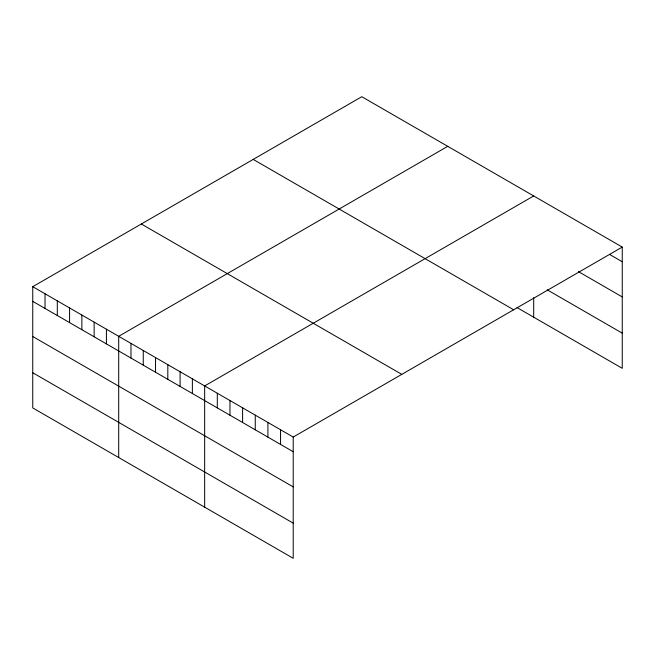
<?xml version="1.0" encoding="UTF-8"?>
<svg xmlns="http://www.w3.org/2000/svg" width="655" height="655" viewBox="0 0 655 655"><rect width="100%" height="100%" fill="white"/><g stroke="black" fill="none" stroke-linecap="round" stroke-linejoin="round"><path stroke-width="0.98" d="M622.25 247.082L293.211 437.057L293.211 558.289L32.75 407.918L32.75 286.685L361.789 96.711L622.25 247.082L622.25 368.315L517.032 307.572M447.742 146.335L118.702 336.31L118.702 457.534M533.694 195.96L204.655 385.934L204.655 507.158M609.6 254.451L622.25 261.754M578.398 271.596L622.25 296.92M547.187 289.813L622.25 333.149M253.207 159.402L513.667 309.774M141.333 223.994L401.793 374.365M32.75 286.685L293.211 437.057M32.75 301.349L293.211 451.721M32.75 336.514L293.211 486.886M32.75 372.744L293.211 523.124M533.694 297.648L533.694 317.192M280.553 429.754L280.553 444.417M267.903 422.45L267.903 437.114M255.253 415.147L255.253 429.811M242.604 407.844L242.604 422.508M229.954 400.541L229.954 415.204M217.304 393.237L217.304 407.901M192.374 378.844L192.374 393.508M180.092 371.753L180.092 386.417M167.819 364.663L167.819 379.327M155.538 357.573L155.538 372.245M143.257 350.482L143.257 365.154M130.975 343.4L130.975 358.064M106.421 329.219L106.421 343.883M94.14 322.129L94.14 336.793M81.867 315.039L81.867 329.702M69.586 307.948L69.586 322.62M57.304 300.866L57.304 315.53M45.031 293.776L45.031 308.44"/></g></svg>
